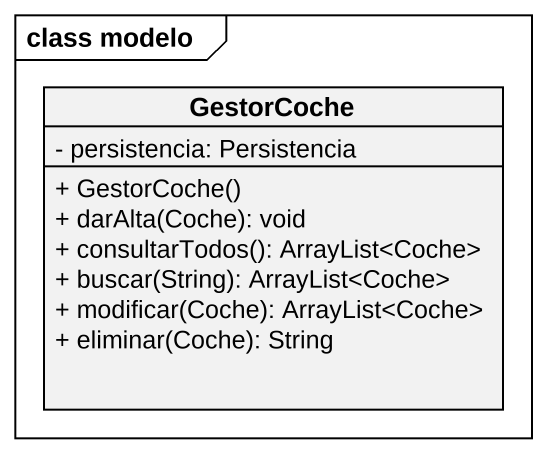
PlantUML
@startuml
mainframe class modelo
hide circle
hide empty members
skinparam classAttributeIconSize 0
class GestorCoche {
  - persistencia: Persistencia
  + GestorCoche()
  + darAlta(Coche): void
  + consultarTodos(): ArrayList<Coche>
  + buscar(String): ArrayList<Coche>
  + modificar(Coche): ArrayList<Coche>
  + eliminar(Coche): String
}
@enduml
